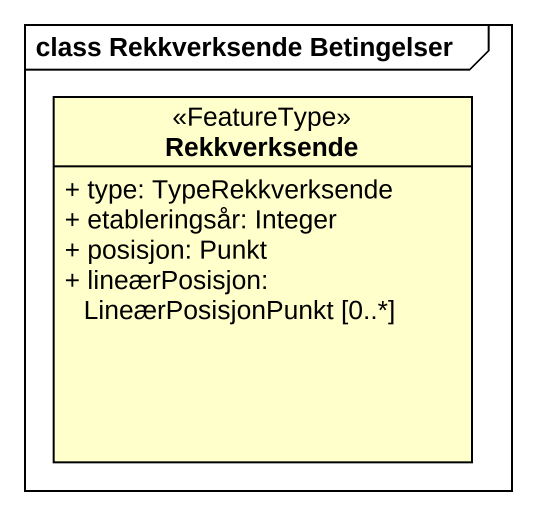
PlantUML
@startuml
mainframe class Rekkverksende Betingelser
hide circle
hide empty members
skinparam classAttributeIconSize 0
class Rekkverksende <<FeatureType>> {
  + type: TypeRekkverksende
  + etableringsår: Integer
  + posisjon: Punkt
  + lineærPosisjon: LineærPosisjonPunkt [0..*]
}
@enduml
